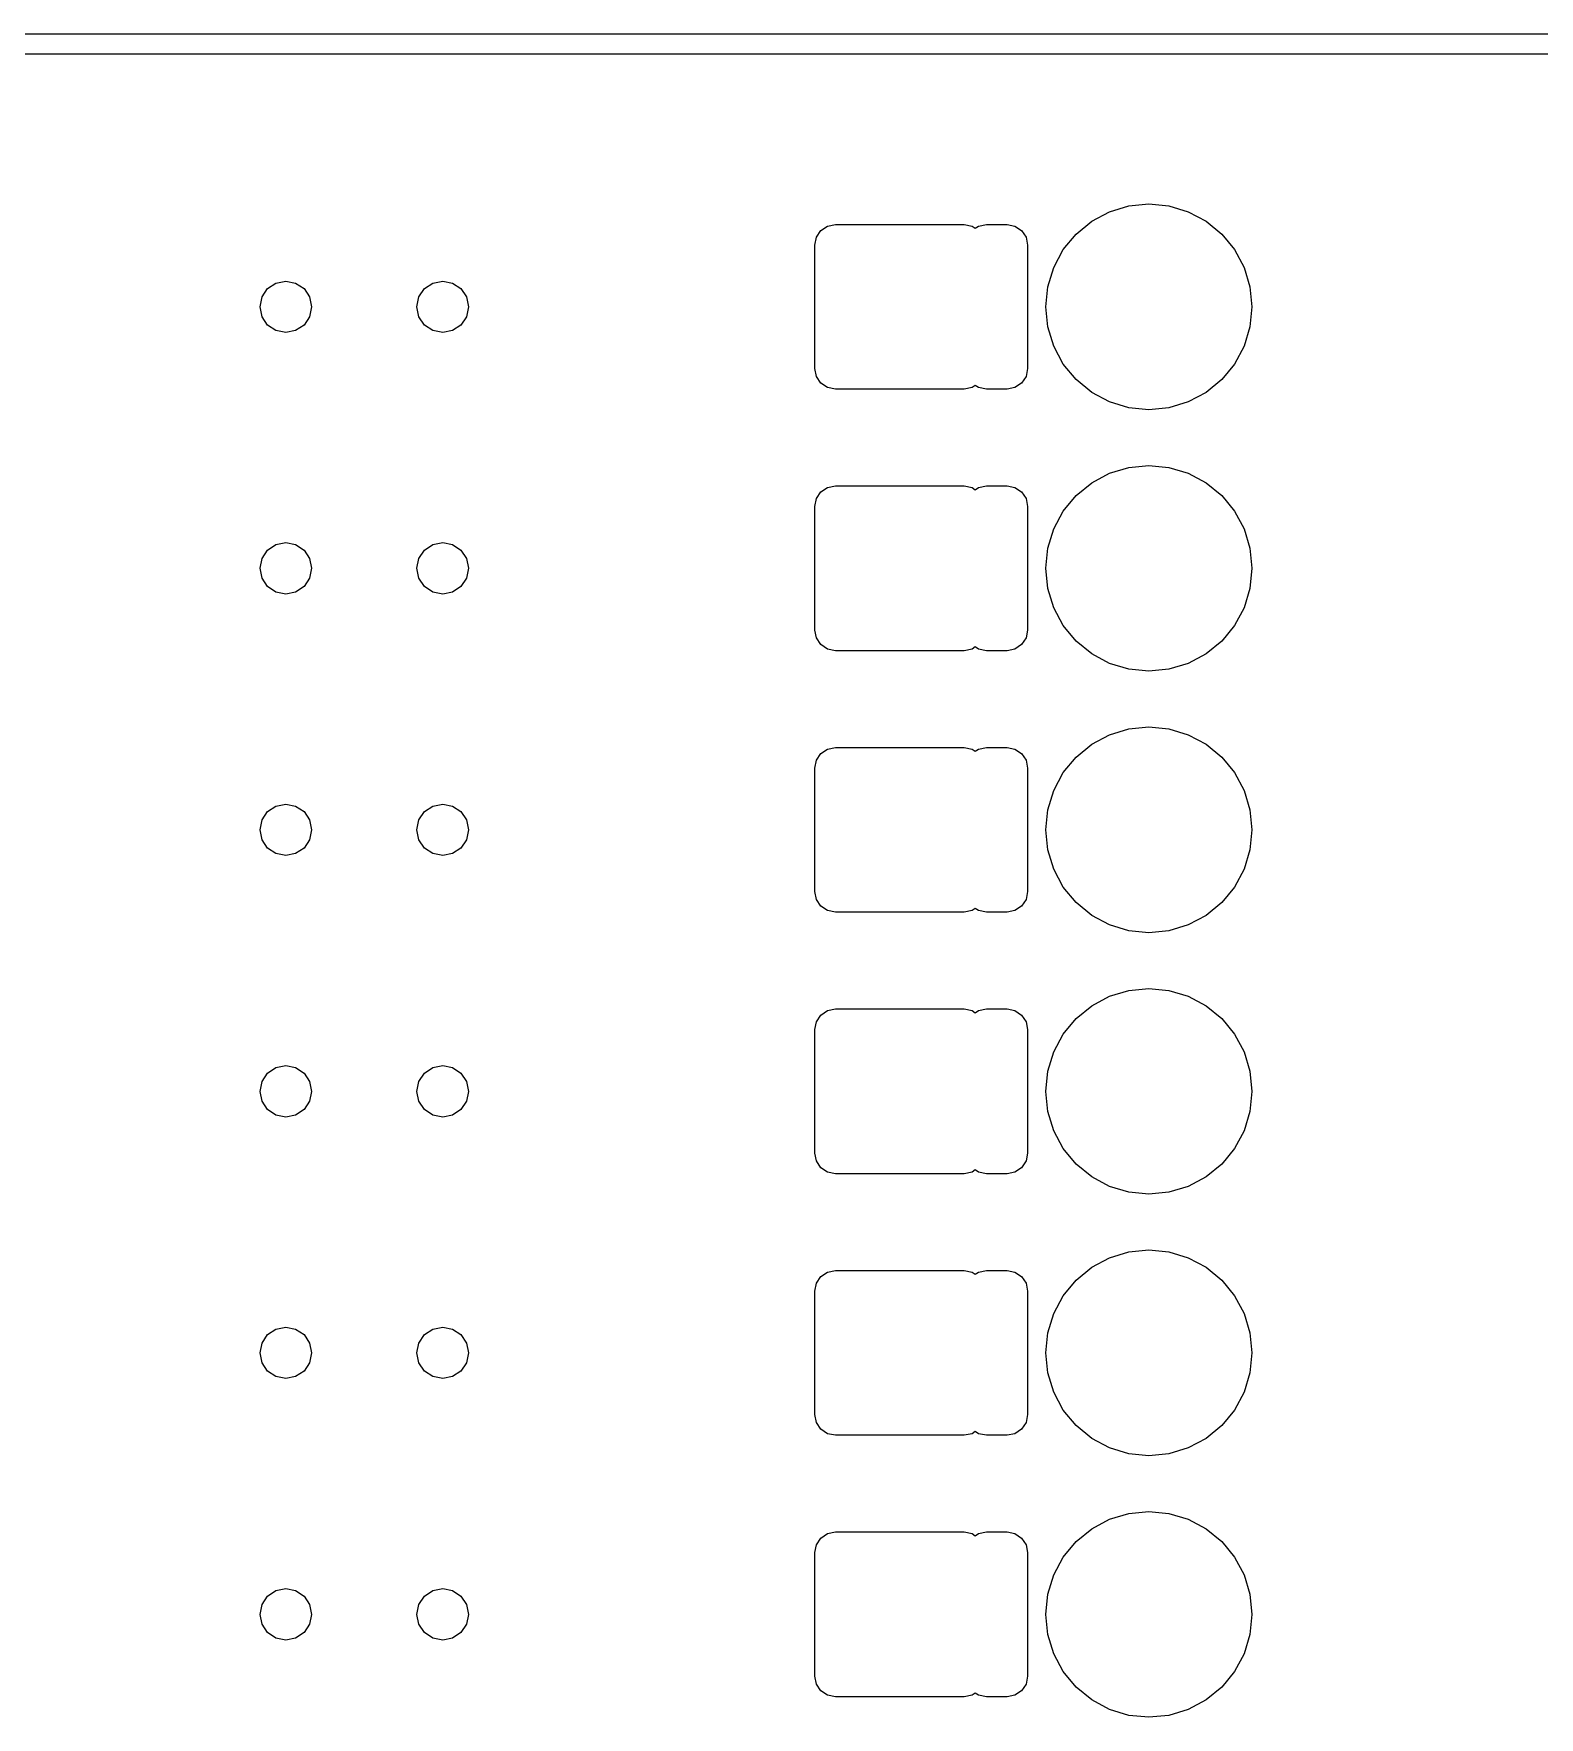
# Model space of a CAD drawing. Extents: x 3.26 to 8.88, y -5.89 to -1.46.
# Drawn here: x 3.837 to 4.413, y -2.1 to -1.456 of the extents above; entities that cross this region are included whole.
import ezdxf

# ---------------------------------------------------------------- set-up
doc = ezdxf.new("R2010")
doc.units = 0
doc.header["$MEASUREMENT"] = 0
doc.layers.add('BLACK', color=7, linetype='CONTINUOUS')

msp = doc.modelspace()

# ---------------------------------------------------------------- linework, layer by layer
at = {"layer": 'BLACK', "linetype": 'CONTINUOUS'}
for p, q in [((3.71638, -1.45617), (4.12614, -1.45617)), ((4.12614, -1.45617), (4.53589, -1.45617)), ((4.12614, -1.46405), (3.71638, -1.46405)), ((4.53589, -1.46405), (4.12614, -1.46405)), ((4.24152, -1.52788), (4.24833, -1.52425)), ((4.24833, -1.52425), (4.25572, -1.52201)), ((4.25572, -1.52201), (4.2634, -1.52125)), ((4.2634, -1.52125), (4.27108, -1.52201)), ((4.27108, -1.52201), (4.27846, -1.52425)), ((4.27846, -1.52425), (4.28527, -1.52788)), ((4.13628, -1.53398), (4.13799, -1.53143)), ((4.13799, -1.53143), (4.14054, -1.52972)), ((4.14054, -1.52972), (4.14355, -1.52912)), ((4.14355, -1.52912), (4.19277, -1.52912)), ((4.19277, -1.52912), (4.19578, -1.52972)), ((4.19578, -1.52972), (4.19702, -1.53055)), ((4.19702, -1.53055), (4.19826, -1.52972)), ((4.19826, -1.52972), (4.20127, -1.52912)), ((4.20127, -1.52912), (4.20915, -1.52912)), ((4.20915, -1.52912), (4.21216, -1.52972)), ((4.21216, -1.52972), (4.21471, -1.53143)), ((4.21471, -1.53143), (4.21642, -1.53398)), ((4.23556, -1.53278), (4.24152, -1.52788)), ((4.28527, -1.52788), (4.29124, -1.53278)), ((4.13568, -1.537), (4.13628, -1.53398)), ((4.13568, -1.58424), (4.13568, -1.537)), ((4.21642, -1.53398), (4.21702, -1.537)), ((4.21702, -1.537), (4.21702, -1.58424)), ((4.23066, -1.53875), (4.23556, -1.53278)), ((4.29124, -1.53278), (4.29613, -1.53875)), ((4.22702, -1.54555), (4.23066, -1.53875)), ((4.29613, -1.53875), (4.29977, -1.54555)), ((3.92644, -1.55366), (3.92963, -1.55153)), ((3.92963, -1.55153), (3.9334, -1.55078)), ((3.9334, -1.55078), (3.93716, -1.55153)), ((3.93716, -1.55153), (3.94036, -1.55366)), ((3.98644, -1.55366), (3.98963, -1.55153)), ((3.98963, -1.55153), (3.9934, -1.55078)), ((3.9934, -1.55078), (3.99716, -1.55153)), ((3.99716, -1.55153), (4.00036, -1.55366)), ((4.22478, -1.55294), (4.22702, -1.54555)), ((4.29977, -1.54555), (4.30201, -1.55294)), ((3.92355, -1.56062), (3.9243, -1.55685)), ((3.9243, -1.55685), (3.92644, -1.55366)), ((3.94036, -1.55366), (3.94249, -1.55685)), ((3.94249, -1.55685), (3.94324, -1.56062)), ((3.98355, -1.56062), (3.9843, -1.55685)), ((3.9843, -1.55685), (3.98644, -1.55366)), ((4.00036, -1.55366), (4.00249, -1.55685)), ((4.00249, -1.55685), (4.00324, -1.56062)), ((4.22403, -1.56062), (4.22478, -1.55294)), ((4.30201, -1.55294), (4.30277, -1.56062)), ((3.9243, -1.56439), (3.92355, -1.56062)), ((3.92644, -1.56758), (3.9243, -1.56439)), ((3.94249, -1.56439), (3.94036, -1.56758)), ((3.94324, -1.56062), (3.94249, -1.56439)), ((3.9843, -1.56439), (3.98355, -1.56062)), ((3.98644, -1.56758), (3.9843, -1.56439)), ((4.00249, -1.56439), (4.00036, -1.56758)), ((4.00324, -1.56062), (4.00249, -1.56439)), ((4.22478, -1.5683), (4.22403, -1.56062)), ((4.30277, -1.56062), (4.30201, -1.5683)), ((3.92963, -1.56971), (3.92644, -1.56758)), ((3.9334, -1.57046), (3.92963, -1.56971)), ((3.93716, -1.56971), (3.9334, -1.57046)), ((3.94036, -1.56758), (3.93716, -1.56971)), ((3.98963, -1.56971), (3.98644, -1.56758)), ((3.9934, -1.57046), (3.98963, -1.56971)), ((3.99716, -1.56971), (3.9934, -1.57046)), ((4.00036, -1.56758), (3.99716, -1.56971)), ((4.22702, -1.57569), (4.22478, -1.5683)), ((4.30201, -1.5683), (4.29977, -1.57569)), ((4.23066, -1.58249), (4.22702, -1.57569)), ((4.29977, -1.57569), (4.29613, -1.58249)), ((4.23556, -1.58846), (4.23066, -1.58249)), ((4.29613, -1.58249), (4.29124, -1.58846)), ((4.13628, -1.58725), (4.13568, -1.58424)), ((4.13799, -1.58981), (4.13628, -1.58725)), ((4.14054, -1.59152), (4.13799, -1.58981)), ((4.21471, -1.58981), (4.21216, -1.59152)), ((4.21642, -1.58725), (4.21471, -1.58981)), ((4.21702, -1.58424), (4.21642, -1.58725)), ((4.24152, -1.59335), (4.23556, -1.58846)), ((4.29124, -1.58846), (4.28527, -1.59335)), ((4.14355, -1.59212), (4.14054, -1.59152)), ((4.19277, -1.59212), (4.14355, -1.59212)), ((4.19578, -1.59152), (4.19277, -1.59212)), ((4.19702, -1.59069), (4.19578, -1.59152)), ((4.19826, -1.59152), (4.19702, -1.59069)), ((4.20127, -1.59212), (4.19826, -1.59152)), ((4.20915, -1.59212), (4.20127, -1.59212)), ((4.21216, -1.59152), (4.20915, -1.59212)), ((4.24833, -1.59699), (4.24152, -1.59335)), ((4.28527, -1.59335), (4.27846, -1.59699)), ((4.25572, -1.59923), (4.24833, -1.59699)), ((4.2634, -1.59999), (4.25572, -1.59923)), ((4.27108, -1.59923), (4.2634, -1.59999)), ((4.27846, -1.59699), (4.27108, -1.59923)), ((4.24833, -1.62425), (4.25572, -1.62201)), ((4.25572, -1.62201), (4.2634, -1.62125)), ((4.2634, -1.62125), (4.27108, -1.62201)), ((4.27108, -1.62201), (4.27846, -1.62425)), ((4.23556, -1.63278), (4.24152, -1.62788)), ((4.24152, -1.62788), (4.24833, -1.62425)), ((4.27846, -1.62425), (4.28527, -1.62788)), ((4.28527, -1.62788), (4.29124, -1.63278)), ((4.13568, -1.637), (4.13628, -1.63398)), ((4.13628, -1.63398), (4.13799, -1.63143)), ((4.13799, -1.63143), (4.14054, -1.62972)), ((4.14054, -1.62972), (4.14355, -1.62912)), ((4.14355, -1.62912), (4.19277, -1.62912)), ((4.19277, -1.62912), (4.19578, -1.62972)), ((4.19578, -1.62972), (4.19702, -1.63055)), ((4.19702, -1.63055), (4.19826, -1.62972)), ((4.19826, -1.62972), (4.20127, -1.62912)), ((4.20127, -1.62912), (4.20915, -1.62912)), ((4.20915, -1.62912), (4.21216, -1.62972)), ((4.21216, -1.62972), (4.21471, -1.63143)), ((4.21471, -1.63143), (4.21642, -1.63398)), ((4.21642, -1.63398), (4.21702, -1.637)), ((4.23066, -1.63875), (4.23556, -1.63278)), ((4.29124, -1.63278), (4.29613, -1.63875)), ((4.13568, -1.68424), (4.13568, -1.637)), ((4.21702, -1.637), (4.21702, -1.68424)), ((4.22702, -1.64555), (4.23066, -1.63875)), ((4.29613, -1.63875), (4.29977, -1.64555)), ((4.22478, -1.65294), (4.22702, -1.64555)), ((4.29977, -1.64555), (4.30201, -1.65294)), ((3.9243, -1.65685), (3.92644, -1.65366)), ((3.92644, -1.65366), (3.92963, -1.65153)), ((3.92963, -1.65153), (3.9334, -1.65078)), ((3.9334, -1.65078), (3.93716, -1.65153)), ((3.93716, -1.65153), (3.94036, -1.65366)), ((3.94036, -1.65366), (3.94249, -1.65685)), ((3.9843, -1.65685), (3.98644, -1.65366)), ((3.98644, -1.65366), (3.98963, -1.65153)), ((3.98963, -1.65153), (3.9934, -1.65078)), ((3.9934, -1.65078), (3.99716, -1.65153)), ((3.99716, -1.65153), (4.00036, -1.65366)), ((4.00036, -1.65366), (4.00249, -1.65685)), ((4.22403, -1.66062), (4.22478, -1.65294)), ((4.30201, -1.65294), (4.30277, -1.66062)), ((3.92355, -1.66062), (3.9243, -1.65685)), ((3.9243, -1.66439), (3.92355, -1.66062)), ((3.94249, -1.65685), (3.94324, -1.66062)), ((3.94324, -1.66062), (3.94249, -1.66439)), ((3.98355, -1.66062), (3.9843, -1.65685)), ((3.9843, -1.66439), (3.98355, -1.66062)), ((4.00249, -1.65685), (4.00324, -1.66062)), ((4.00324, -1.66062), (4.00249, -1.66439)), ((4.22478, -1.6683), (4.22403, -1.66062)), ((4.30277, -1.66062), (4.30201, -1.6683)), ((3.92644, -1.66758), (3.9243, -1.66439)), ((3.94249, -1.66439), (3.94036, -1.66758)), ((3.98644, -1.66758), (3.9843, -1.66439)), ((4.00249, -1.66439), (4.00036, -1.66758)), ((3.92963, -1.66971), (3.92644, -1.66758)), ((3.9334, -1.67046), (3.92963, -1.66971)), ((3.93716, -1.66971), (3.9334, -1.67046)), ((3.94036, -1.66758), (3.93716, -1.66971)), ((3.98963, -1.66971), (3.98644, -1.66758)), ((3.9934, -1.67046), (3.98963, -1.66971)), ((3.99716, -1.66971), (3.9934, -1.67046)), ((4.00036, -1.66758), (3.99716, -1.66971)), ((4.22702, -1.67569), (4.22478, -1.6683)), ((4.30201, -1.6683), (4.29977, -1.67569)), ((4.23066, -1.68249), (4.22702, -1.67569)), ((4.29977, -1.67569), (4.29613, -1.68249)), ((4.13628, -1.68725), (4.13568, -1.68424)), ((4.21702, -1.68424), (4.21642, -1.68725)), ((4.23556, -1.68846), (4.23066, -1.68249)), ((4.29613, -1.68249), (4.29124, -1.68846)), ((4.13799, -1.68981), (4.13628, -1.68725)), ((4.14054, -1.69152), (4.13799, -1.68981)), ((4.14355, -1.69212), (4.14054, -1.69152)), ((4.19277, -1.69212), (4.14355, -1.69212)), ((4.19578, -1.69152), (4.19277, -1.69212)), ((4.19702, -1.69069), (4.19578, -1.69152)), ((4.19826, -1.69152), (4.19702, -1.69069)), ((4.20127, -1.69212), (4.19826, -1.69152)), ((4.20915, -1.69212), (4.20127, -1.69212)), ((4.21216, -1.69152), (4.20915, -1.69212)), ((4.21471, -1.68981), (4.21216, -1.69152)), ((4.21642, -1.68725), (4.21471, -1.68981)), ((4.24152, -1.69335), (4.23556, -1.68846)), ((4.29124, -1.68846), (4.28527, -1.69335)), ((4.24833, -1.69699), (4.24152, -1.69335)), ((4.25572, -1.69923), (4.24833, -1.69699)), ((4.2634, -1.69999), (4.25572, -1.69923)), ((4.27108, -1.69923), (4.2634, -1.69999)), ((4.27846, -1.69699), (4.27108, -1.69923)), ((4.28527, -1.69335), (4.27846, -1.69699)), ((4.24152, -1.72788), (4.24833, -1.72425)), ((4.24833, -1.72425), (4.25572, -1.72201)), ((4.25572, -1.72201), (4.2634, -1.72125)), ((4.2634, -1.72125), (4.27108, -1.72201)), ((4.27108, -1.72201), (4.27846, -1.72425)), ((4.27846, -1.72425), (4.28527, -1.72788)), ((4.13628, -1.73398), (4.13799, -1.73143)), ((4.13799, -1.73143), (4.14054, -1.72972)), ((4.14054, -1.72972), (4.14355, -1.72912)), ((4.14355, -1.72912), (4.19277, -1.72912)), ((4.19277, -1.72912), (4.19578, -1.72972)), ((4.19578, -1.72972), (4.19702, -1.73055)), ((4.19702, -1.73055), (4.19826, -1.72972)), ((4.19826, -1.72972), (4.20127, -1.72912)), ((4.20127, -1.72912), (4.20915, -1.72912)), ((4.20915, -1.72912), (4.21216, -1.72972)), ((4.21216, -1.72972), (4.21471, -1.73143)), ((4.21471, -1.73143), (4.21642, -1.73398)), ((4.23556, -1.73278), (4.24152, -1.72788)), ((4.28527, -1.72788), (4.29124, -1.73278)), ((4.13568, -1.737), (4.13628, -1.73398)), ((4.13568, -1.78424), (4.13568, -1.737)), ((4.21642, -1.73398), (4.21702, -1.737)), ((4.21702, -1.737), (4.21702, -1.78424)), ((4.23066, -1.73875), (4.23556, -1.73278)), ((4.29124, -1.73278), (4.29613, -1.73875)), ((4.22702, -1.74555), (4.23066, -1.73875)), ((4.29613, -1.73875), (4.29977, -1.74555)), ((3.92963, -1.75153), (3.9334, -1.75078)), ((3.9334, -1.75078), (3.93716, -1.75153)), ((3.98963, -1.75153), (3.9934, -1.75078)), ((3.9934, -1.75078), (3.99716, -1.75153)), ((4.22478, -1.75294), (4.22702, -1.74555)), ((4.29977, -1.74555), (4.30201, -1.75294)), ((3.92355, -1.76062), (3.9243, -1.75685)), ((3.9243, -1.75685), (3.92644, -1.75366)), ((3.92644, -1.75366), (3.92963, -1.75153)), ((3.93716, -1.75153), (3.94036, -1.75366)), ((3.94036, -1.75366), (3.94249, -1.75685)), ((3.94249, -1.75685), (3.94324, -1.76062)), ((3.98355, -1.76062), (3.9843, -1.75685)), ((3.9843, -1.75685), (3.98644, -1.75366)), ((3.98644, -1.75366), (3.98963, -1.75153)), ((3.99716, -1.75153), (4.00036, -1.75366)), ((4.00036, -1.75366), (4.00249, -1.75685)), ((4.00249, -1.75685), (4.00324, -1.76062)), ((4.22403, -1.76062), (4.22478, -1.75294)), ((4.30201, -1.75294), (4.30277, -1.76062)), ((3.9243, -1.76439), (3.92355, -1.76062)), ((3.94324, -1.76062), (3.94249, -1.76439)), ((3.9843, -1.76439), (3.98355, -1.76062)), ((4.00324, -1.76062), (4.00249, -1.76439)), ((4.22478, -1.7683), (4.22403, -1.76062)), ((4.30277, -1.76062), (4.30201, -1.7683)), ((3.92644, -1.76758), (3.9243, -1.76439)), ((3.92963, -1.76971), (3.92644, -1.76758)), ((3.9334, -1.77046), (3.92963, -1.76971)), ((3.93716, -1.76971), (3.9334, -1.77046)), ((3.94036, -1.76758), (3.93716, -1.76971)), ((3.94249, -1.76439), (3.94036, -1.76758)), ((3.98644, -1.76758), (3.9843, -1.76439)), ((3.98963, -1.76971), (3.98644, -1.76758)), ((3.9934, -1.77046), (3.98963, -1.76971)), ((3.99716, -1.76971), (3.9934, -1.77046)), ((4.00036, -1.76758), (3.99716, -1.76971)), ((4.00249, -1.76439), (4.00036, -1.76758)), ((4.22702, -1.77569), (4.22478, -1.7683)), ((4.30201, -1.7683), (4.29977, -1.77569)), ((4.23066, -1.78249), (4.22702, -1.77569)), ((4.29977, -1.77569), (4.29613, -1.78249)), ((4.23556, -1.78846), (4.23066, -1.78249)), ((4.29613, -1.78249), (4.29124, -1.78846)), ((4.13628, -1.78725), (4.13568, -1.78424)), ((4.13799, -1.78981), (4.13628, -1.78725)), ((4.14054, -1.79152), (4.13799, -1.78981)), ((4.21471, -1.78981), (4.21216, -1.79152)), ((4.21642, -1.78725), (4.21471, -1.78981)), ((4.21702, -1.78424), (4.21642, -1.78725)), ((4.24152, -1.79335), (4.23556, -1.78846)), ((4.29124, -1.78846), (4.28527, -1.79335)), ((4.14355, -1.79212), (4.14054, -1.79152)), ((4.19277, -1.79212), (4.14355, -1.79212)), ((4.19578, -1.79152), (4.19277, -1.79212)), ((4.19702, -1.79069), (4.19578, -1.79152)), ((4.19826, -1.79152), (4.19702, -1.79069)), ((4.20127, -1.79212), (4.19826, -1.79152)), ((4.20915, -1.79212), (4.20127, -1.79212)), ((4.21216, -1.79152), (4.20915, -1.79212)), ((4.24833, -1.79699), (4.24152, -1.79335)), ((4.28527, -1.79335), (4.27846, -1.79699)), ((4.25572, -1.79923), (4.24833, -1.79699)), ((4.2634, -1.79999), (4.25572, -1.79923)), ((4.27108, -1.79923), (4.2634, -1.79999)), ((4.27846, -1.79699), (4.27108, -1.79923)), ((4.25572, -1.82201), (4.2634, -1.82125)), ((4.2634, -1.82125), (4.27108, -1.82201)), ((4.23556, -1.83278), (4.24152, -1.82788)), ((4.24152, -1.82788), (4.24833, -1.82425)), ((4.24833, -1.82425), (4.25572, -1.82201)), ((4.27108, -1.82201), (4.27846, -1.82425)), ((4.27846, -1.82425), (4.28527, -1.82788)), ((4.28527, -1.82788), (4.29124, -1.83278)), ((4.13568, -1.837), (4.13628, -1.83398)), ((4.13628, -1.83398), (4.13799, -1.83143)), ((4.13799, -1.83143), (4.14054, -1.82972)), ((4.14054, -1.82972), (4.14355, -1.82912)), ((4.14355, -1.82912), (4.19277, -1.82912)), ((4.19277, -1.82912), (4.19578, -1.82972)), ((4.19578, -1.82972), (4.19702, -1.83055)), ((4.19702, -1.83055), (4.19826, -1.82972)), ((4.19826, -1.82972), (4.20127, -1.82912)), ((4.20127, -1.82912), (4.20915, -1.82912)), ((4.20915, -1.82912), (4.21216, -1.82972)), ((4.21216, -1.82972), (4.21471, -1.83143)), ((4.21471, -1.83143), (4.21642, -1.83398)), ((4.21642, -1.83398), (4.21702, -1.837)), ((4.23066, -1.83875), (4.23556, -1.83278)), ((4.29124, -1.83278), (4.29613, -1.83875)), ((4.13568, -1.88424), (4.13568, -1.837)), ((4.21702, -1.837), (4.21702, -1.88424)), ((4.22702, -1.84555), (4.23066, -1.83875)), ((4.29613, -1.83875), (4.29977, -1.84555)), ((4.22478, -1.85294), (4.22702, -1.84555)), ((4.29977, -1.84555), (4.30201, -1.85294)), ((3.9243, -1.85685), (3.92644, -1.85366)), ((3.92644, -1.85366), (3.92963, -1.85153)), ((3.92963, -1.85153), (3.9334, -1.85078)), ((3.9334, -1.85078), (3.93716, -1.85153)), ((3.93716, -1.85153), (3.94036, -1.85366)), ((3.94036, -1.85366), (3.94249, -1.85685)), ((3.9843, -1.85685), (3.98644, -1.85366)), ((3.98644, -1.85366), (3.98963, -1.85153)), ((3.98963, -1.85153), (3.9934, -1.85078)), ((3.9934, -1.85078), (3.99716, -1.85153)), ((3.99716, -1.85153), (4.00036, -1.85366)), ((4.00036, -1.85366), (4.00249, -1.85685)), ((4.22403, -1.86062), (4.22478, -1.85294)), ((4.30201, -1.85294), (4.30277, -1.86062)), ((3.92355, -1.86062), (3.9243, -1.85685)), ((3.9243, -1.86439), (3.92355, -1.86062)), ((3.94249, -1.85685), (3.94324, -1.86062)), ((3.94324, -1.86062), (3.94249, -1.86439)), ((3.98355, -1.86062), (3.9843, -1.85685)), ((3.9843, -1.86439), (3.98355, -1.86062)), ((4.00249, -1.85685), (4.00324, -1.86062)), ((4.00324, -1.86062), (4.00249, -1.86439)), ((4.22478, -1.8683), (4.22403, -1.86062)), ((4.30277, -1.86062), (4.30201, -1.8683)), ((3.92644, -1.86758), (3.9243, -1.86439)), ((3.94249, -1.86439), (3.94036, -1.86758)), ((3.98644, -1.86758), (3.9843, -1.86439)), ((4.00249, -1.86439), (4.00036, -1.86758)), ((3.92963, -1.86971), (3.92644, -1.86758)), ((3.9334, -1.87046), (3.92963, -1.86971)), ((3.93716, -1.86971), (3.9334, -1.87046)), ((3.94036, -1.86758), (3.93716, -1.86971)), ((3.98963, -1.86971), (3.98644, -1.86758)), ((3.9934, -1.87046), (3.98963, -1.86971)), ((3.99716, -1.86971), (3.9934, -1.87046)), ((4.00036, -1.86758), (3.99716, -1.86971)), ((4.22702, -1.87569), (4.22478, -1.8683)), ((4.30201, -1.8683), (4.29977, -1.87569)), ((4.23066, -1.88249), (4.22702, -1.87569)), ((4.29977, -1.87569), (4.29613, -1.88249)), ((4.13628, -1.88725), (4.13568, -1.88424)), ((4.21702, -1.88424), (4.21642, -1.88725)), ((4.23556, -1.88846), (4.23066, -1.88249)), ((4.29613, -1.88249), (4.29124, -1.88846)), ((4.13799, -1.88981), (4.13628, -1.88725)), ((4.14054, -1.89152), (4.13799, -1.88981)), ((4.14355, -1.89212), (4.14054, -1.89152)), ((4.19277, -1.89212), (4.14355, -1.89212)), ((4.19578, -1.89152), (4.19277, -1.89212)), ((4.19702, -1.89069), (4.19578, -1.89152)), ((4.19826, -1.89152), (4.19702, -1.89069)), ((4.20127, -1.89212), (4.19826, -1.89152)), ((4.20915, -1.89212), (4.20127, -1.89212)), ((4.21216, -1.89152), (4.20915, -1.89212)), ((4.21471, -1.88981), (4.21216, -1.89152)), ((4.21642, -1.88725), (4.21471, -1.88981)), ((4.24152, -1.89335), (4.23556, -1.88846)), ((4.29124, -1.88846), (4.28527, -1.89335)), ((4.24833, -1.89699), (4.24152, -1.89335)), ((4.25572, -1.89923), (4.24833, -1.89699)), ((4.2634, -1.89999), (4.25572, -1.89923)), ((4.27108, -1.89923), (4.2634, -1.89999)), ((4.27846, -1.89699), (4.27108, -1.89923)), ((4.28527, -1.89335), (4.27846, -1.89699)), ((4.24152, -1.92788), (4.24833, -1.92425)), ((4.24833, -1.92425), (4.25572, -1.92201)), ((4.25572, -1.92201), (4.2634, -1.92125)), ((4.2634, -1.92125), (4.27108, -1.92201)), ((4.27108, -1.92201), (4.27846, -1.92425)), ((4.27846, -1.92425), (4.28527, -1.92788)), ((4.13628, -1.93398), (4.13799, -1.93143)), ((4.13799, -1.93143), (4.14054, -1.92972)), ((4.14054, -1.92972), (4.14355, -1.92912)), ((4.14355, -1.92912), (4.19277, -1.92912)), ((4.19277, -1.92912), (4.19578, -1.92972)), ((4.19578, -1.92972), (4.19702, -1.93055)), ((4.19702, -1.93055), (4.19826, -1.92972)), ((4.19826, -1.92972), (4.20127, -1.92912)), ((4.20127, -1.92912), (4.20915, -1.92912)), ((4.20915, -1.92912), (4.21216, -1.92972)), ((4.21216, -1.92972), (4.21471, -1.93143)), ((4.21471, -1.93143), (4.21642, -1.93398)), ((4.23556, -1.93278), (4.24152, -1.92788)), ((4.28527, -1.92788), (4.29124, -1.93278)), ((4.13568, -1.937), (4.13628, -1.93398)), ((4.13568, -1.98424), (4.13568, -1.937)), ((4.21642, -1.93398), (4.21702, -1.937)), ((4.21702, -1.937), (4.21702, -1.98424)), ((4.23066, -1.93875), (4.23556, -1.93278)), ((4.29124, -1.93278), (4.29613, -1.93875)), ((4.22702, -1.94555), (4.23066, -1.93875)), ((4.29613, -1.93875), (4.29977, -1.94555)), ((4.22478, -1.95294), (4.22702, -1.94555)), ((4.29977, -1.94555), (4.30201, -1.95294)), ((3.92355, -1.96062), (3.9243, -1.95685)), ((3.9243, -1.95685), (3.92644, -1.95366)), ((3.92644, -1.95366), (3.92963, -1.95153)), ((3.92963, -1.95153), (3.9334, -1.95078)), ((3.9334, -1.95078), (3.93716, -1.95153)), ((3.93716, -1.95153), (3.94036, -1.95366)), ((3.94036, -1.95366), (3.94249, -1.95685)), ((3.94249, -1.95685), (3.94324, -1.96062)), ((3.98355, -1.96062), (3.9843, -1.95685)), ((3.9843, -1.95685), (3.98644, -1.95366)), ((3.98644, -1.95366), (3.98963, -1.95153)), ((3.98963, -1.95153), (3.9934, -1.95078)), ((3.9934, -1.95078), (3.99716, -1.95153)), ((3.99716, -1.95153), (4.00036, -1.95366)), ((4.00036, -1.95366), (4.00249, -1.95685)), ((4.00249, -1.95685), (4.00324, -1.96062)), ((4.22403, -1.96062), (4.22478, -1.95294)), ((4.30201, -1.95294), (4.30277, -1.96062)), ((3.9243, -1.96439), (3.92355, -1.96062)), ((3.94324, -1.96062), (3.94249, -1.96439)), ((3.9843, -1.96439), (3.98355, -1.96062)), ((4.00324, -1.96062), (4.00249, -1.96439)), ((4.22478, -1.9683), (4.22403, -1.96062)), ((4.30277, -1.96062), (4.30201, -1.9683)), ((3.92644, -1.96758), (3.9243, -1.96439)), ((3.92963, -1.96971), (3.92644, -1.96758)), ((3.9334, -1.97046), (3.92963, -1.96971)), ((3.93716, -1.96971), (3.9334, -1.97046)), ((3.94036, -1.96758), (3.93716, -1.96971)), ((3.94249, -1.96439), (3.94036, -1.96758)), ((3.98644, -1.96758), (3.9843, -1.96439)), ((3.98963, -1.96971), (3.98644, -1.96758)), ((3.9934, -1.97046), (3.98963, -1.96971)), ((3.99716, -1.96971), (3.9934, -1.97046)), ((4.00036, -1.96758), (3.99716, -1.96971)), ((4.00249, -1.96439), (4.00036, -1.96758)), ((4.22702, -1.97569), (4.22478, -1.9683)), ((4.30201, -1.9683), (4.29977, -1.97569)), ((4.23066, -1.98249), (4.22702, -1.97569)), ((4.29977, -1.97569), (4.29613, -1.98249)), ((4.23556, -1.98846), (4.23066, -1.98249)), ((4.29613, -1.98249), (4.29124, -1.98846)), ((4.13628, -1.98725), (4.13568, -1.98424)), ((4.13799, -1.98981), (4.13628, -1.98725)), ((4.21642, -1.98725), (4.21471, -1.98981)), ((4.21702, -1.98424), (4.21642, -1.98725)), ((4.24152, -1.99335), (4.23556, -1.98846)), ((4.29124, -1.98846), (4.28527, -1.99335)), ((4.14054, -1.99152), (4.13799, -1.98981)), ((4.14355, -1.99212), (4.14054, -1.99152)), ((4.19277, -1.99212), (4.14355, -1.99212)), ((4.19578, -1.99152), (4.19277, -1.99212)), ((4.19702, -1.99069), (4.19578, -1.99152)), ((4.19826, -1.99152), (4.19702, -1.99069)), ((4.20127, -1.99212), (4.19826, -1.99152)), ((4.20915, -1.99212), (4.20127, -1.99212)), ((4.21216, -1.99152), (4.20915, -1.99212)), ((4.21471, -1.98981), (4.21216, -1.99152)), ((4.24833, -1.99699), (4.24152, -1.99335)), ((4.28527, -1.99335), (4.27846, -1.99699)), ((4.25572, -1.99923), (4.24833, -1.99699)), ((4.2634, -1.99999), (4.25572, -1.99923)), ((4.27108, -1.99923), (4.2634, -1.99999)), ((4.27846, -1.99699), (4.27108, -1.99923)), ((4.25572, -2.02201), (4.2634, -2.02125)), ((4.2634, -2.02125), (4.27108, -2.02201)), ((4.23556, -2.03278), (4.24152, -2.02788)), ((4.24152, -2.02788), (4.24833, -2.02425)), ((4.24833, -2.02425), (4.25572, -2.02201)), ((4.27108, -2.02201), (4.27846, -2.02425)), ((4.27846, -2.02425), (4.28527, -2.02788)), ((4.28527, -2.02788), (4.29124, -2.03278)), ((4.13568, -2.037), (4.13628, -2.03398)), ((4.13628, -2.03398), (4.13799, -2.03143)), ((4.13799, -2.03143), (4.14054, -2.02972)), ((4.14054, -2.02972), (4.14355, -2.02912)), ((4.14355, -2.02912), (4.19277, -2.02912)), ((4.19277, -2.02912), (4.19578, -2.02972)), ((4.19578, -2.02972), (4.19702, -2.03055)), ((4.19702, -2.03055), (4.19826, -2.02972)), ((4.19826, -2.02972), (4.20127, -2.02912)), ((4.20127, -2.02912), (4.20915, -2.02912)), ((4.20915, -2.02912), (4.21216, -2.02972)), ((4.21216, -2.02972), (4.21471, -2.03143)), ((4.21471, -2.03143), (4.21642, -2.03398)), ((4.21642, -2.03398), (4.21702, -2.037)), ((4.23066, -2.03875), (4.23556, -2.03278)), ((4.29124, -2.03278), (4.29613, -2.03875)), ((4.13568, -2.08424), (4.13568, -2.037)), ((4.21702, -2.037), (4.21702, -2.08424)), ((4.22702, -2.04555), (4.23066, -2.03875)), ((4.29613, -2.03875), (4.29977, -2.04555)), ((4.22478, -2.05294), (4.22702, -2.04555)), ((4.29977, -2.04555), (4.30201, -2.05294)), ((3.9243, -2.05685), (3.92644, -2.05366)), ((3.92644, -2.05366), (3.92963, -2.05153)), ((3.92963, -2.05153), (3.9334, -2.05078)), ((3.9334, -2.05078), (3.93716, -2.05153)), ((3.93716, -2.05153), (3.94036, -2.05366)), ((3.94036, -2.05366), (3.94249, -2.05685)), ((3.9843, -2.05685), (3.98644, -2.05366)), ((3.98644, -2.05366), (3.98963, -2.05153)), ((3.98963, -2.05153), (3.9934, -2.05078)), ((3.9934, -2.05078), (3.99716, -2.05153)), ((3.99716, -2.05153), (4.00036, -2.05366)), ((4.00036, -2.05366), (4.00249, -2.05685)), ((4.22403, -2.06062), (4.22478, -2.05294)), ((4.30201, -2.05294), (4.30277, -2.06062)), ((3.92355, -2.06062), (3.9243, -2.05685)), ((3.94249, -2.05685), (3.94324, -2.06062)), ((3.98355, -2.06062), (3.9843, -2.05685)), ((4.00249, -2.05685), (4.00324, -2.06062)), ((3.9243, -2.06439), (3.92355, -2.06062)), ((3.92644, -2.06758), (3.9243, -2.06439)), ((3.94249, -2.06439), (3.94036, -2.06758)), ((3.94324, -2.06062), (3.94249, -2.06439)), ((3.9843, -2.06439), (3.98355, -2.06062)), ((3.98644, -2.06758), (3.9843, -2.06439)), ((4.00249, -2.06439), (4.00036, -2.06758)), ((4.00324, -2.06062), (4.00249, -2.06439)), ((4.22478, -2.0683), (4.22403, -2.06062)), ((4.30277, -2.06062), (4.30201, -2.0683)), ((3.92963, -2.06971), (3.92644, -2.06758)), ((3.9334, -2.07046), (3.92963, -2.06971)), ((3.93716, -2.06971), (3.9334, -2.07046)), ((3.94036, -2.06758), (3.93716, -2.06971)), ((3.98963, -2.06971), (3.98644, -2.06758)), ((3.9934, -2.07046), (3.98963, -2.06971)), ((3.99716, -2.06971), (3.9934, -2.07046)), ((4.00036, -2.06758), (3.99716, -2.06971)), ((4.22702, -2.07569), (4.22478, -2.0683)), ((4.30201, -2.0683), (4.29977, -2.07569)), ((4.23066, -2.08249), (4.22702, -2.07569)), ((4.29977, -2.07569), (4.29613, -2.08249)), ((4.13628, -2.08725), (4.13568, -2.08424)), ((4.21702, -2.08424), (4.21642, -2.08725)), ((4.23556, -2.08846), (4.23066, -2.08249)), ((4.29613, -2.08249), (4.29124, -2.08846)), ((4.13799, -2.08981), (4.13628, -2.08725)), ((4.14054, -2.09152), (4.13799, -2.08981)), ((4.14355, -2.09212), (4.14054, -2.09152)), ((4.19277, -2.09212), (4.14355, -2.09212)), ((4.19578, -2.09152), (4.19277, -2.09212)), ((4.19702, -2.09069), (4.19578, -2.09152)), ((4.19826, -2.09152), (4.19702, -2.09069)), ((4.20127, -2.09212), (4.19826, -2.09152)), ((4.20915, -2.09212), (4.20127, -2.09212)), ((4.21216, -2.09152), (4.20915, -2.09212)), ((4.21471, -2.08981), (4.21216, -2.09152)), ((4.21642, -2.08725), (4.21471, -2.08981)), ((4.24152, -2.09335), (4.23556, -2.08846)), ((4.29124, -2.08846), (4.28527, -2.09335)), ((4.24833, -2.09699), (4.24152, -2.09335)), ((4.25572, -2.09923), (4.24833, -2.09699)), ((4.27846, -2.09699), (4.27108, -2.09923)), ((4.28527, -2.09335), (4.27846, -2.09699)), ((4.2634, -2.09999), (4.25572, -2.09923)), ((4.27108, -2.09923), (4.2634, -2.09999))]:
    msp.add_line(p, q, dxfattribs=at)

doc.saveas('drawing.dxf')
